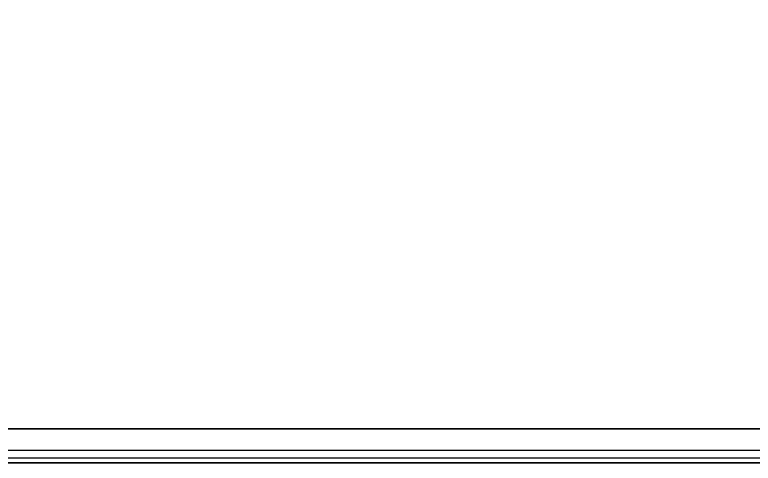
# Model space of a CAD drawing. Header units: millimetres. Extents: x 37984 to 70752, y 14140 to 37584.
# Drawn here: x 39529.8 to 39669.9, y 16761.4 to 16846.5 of the extents above; entities that cross this region are included whole.
import ezdxf

# ---------------------------------------------------------------- set-up
doc = ezdxf.new("R2010")
doc.units = ezdxf.units.MM
doc.set_wipeout_variables(frame=1)
doc.layers.add('000-PI-Oprema', color=30, linetype='Continuous', lineweight=5)
doc.layers.add('000-PI-ORMAR', color=2, linetype='Continuous')

# ---------------------------------------------------------------- blocks, each defined once
blk = doc.blocks.new('800mm bez ploce')
at = {"layer": '000-PI-ORMAR'}
for p, q in [((47141.76, 47281.07), (47909.26, 47281.07)), ((47141.76, 47277.07), (47909.26, 47277.07)), ((47921.52, 47274.57), (47129.52, 47274.57)), ((47141.76, 47275.57), (47909.26, 47275.57))]:
    blk.add_line(p, q, dxfattribs=at)
blk = doc.blocks.new('800mm krov_1')
at = {"layer": '000-PI-ORMAR'}
for p, q in [((42672.63, 8740.28), (43464.63, 8740.28)), ((43424.13, 8733.78), (42691.13, 8733.78))]:
    blk.add_line(p, q, dxfattribs=at)

msp = doc.modelspace()

# ---------------------------------------------------------------- block references
at = {"layer": '000-PI-Oprema', "ltscale": 0.25}
msp.add_blockref('800mm bez ploce', (-8032.339, -30513.162), dxfattribs=at)

# ---------------------------------------------------------------- next in the draw order: wipeouts: each hides what was drawn before it
msp.add_wipeout([(39494.95, 17054.973), (40286.95, 17054.973), (40286.95, 16767.973), (39494.95, 16767.973)])

# ---------------------------------------------------------------- next in the draw order: block references
at = {"layer": '000-PI-ORMAR'}
msp.add_blockref('800mm krov_1', (-3177.68, 8027.693), dxfattribs=at)

doc.saveas('drawing.dxf')
